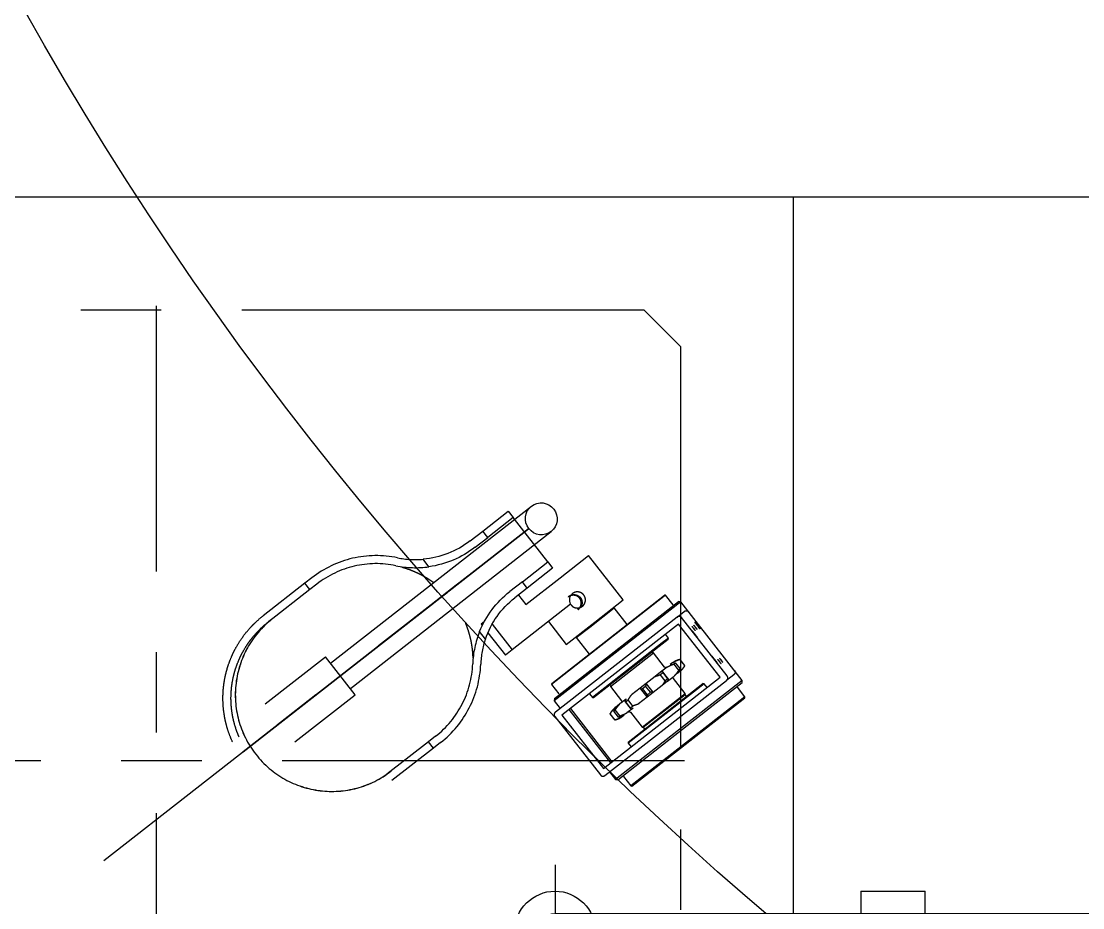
# Model space of a CAD drawing. Header units: millimetres. Extents: x 10462777 to 22643323, y 453826 to 1389191.
# Drawn here: x 11297548 to 11298208, y 595325 to 595876 of the extents above; entities that cross this region are included whole.
import ezdxf

# ---------------------------------------------------------------- set-up
doc = ezdxf.new("R2010")
doc.units = ezdxf.units.MM
doc.header["$LTSCALE"] = 200
doc.header["$MEASUREMENT"] = 0
for name, pattern in [('CENTER', [2, 1.25, -0.25, 0.25, -0.25]), ('DASHED', [3.5, 2, -1.5]), ('HIDDEN', [3.75, 2.5, -1.25]), ('PHANTOM', [2.5, 1.25, -0.25, 0.25, -0.25, 0.25, -0.25])]:
    doc.linetypes.add(name, pattern=pattern)
doc.layers.get('0').update_dxf_attribs({"linetype": 'CONTINUOUS'})
doc.layers.add('203', color=7, linetype='CONTINUOUS', true_color=0xffffff)
doc.layers.add('7', color=7, linetype='CONTINUOUS')
doc.layers.add('CENTER', color=1, linetype='CONTINUOUS')
doc.layers.add('LAYOUT', color=8, linetype='CONTINUOUS', lineweight=25)

# ---------------------------------------------------------------- blocks, each defined once
blk = doc.blocks.new('r710ic')
at = {"layer": 'LAYOUT', "color": 3}
blk.add_circle((272041.37, 104232.63), 2050.12, dxfattribs=at)
blk = doc.blocks.new('A$C5E755264')
at = {"color": 60, "linetype": 'CENTER'}
for p, q in [((86.81, 627.11), (0, 627.11)), ((22.94, 66.9), (22.94, 52.61)), ((30.44, 68.82), (30.44, 54.53)), ((37.94, 69.89), (37.94, 55.6)), ((52.94, 69.89), (52.94, 55.6)), ((60.44, 68.82), (60.44, 54.53)), ((67.94, 66.9), (67.94, 52.61)), ((15.44, 63.76), (15.44, 49.47)), ((75.44, 63.76), (75.44, 49.47)), ((7.94, 58.2), (7.94, 43.91)), ((82.94, 58.2), (82.94, 43.91)), ((86.69, 49.61), (86.69, 35.32))]:
    blk.add_line(p, q, dxfattribs=at)
at = {"color": 60, "linetype": 'Continuous'}
for p, q in [((34.44, 127.11), (34.44, 627.11)), ((56.44, 127.11), (56.44, 627.11)), ((18.21, 104.01), (18.21, 75.96)), ((72.66, 104.01), (72.66, 75.96)), ((14.09, 75.96), (14.09, 63.01)), ((76.79, 75.96), (76.79, 63.01)), ((4.19, 49.61), (4.19, 35.32))]:
    blk.add_line(p, q, dxfattribs=at)
at = {"color": 60}
for p, q in [((30.19, 125.87), (30.19, 112.26)), ((56.87, 127.11), (34, 127.11)), ((37.81, 125.87), (37.81, 112.26)), ((53.06, 125.87), (53.06, 112.26)), ((60.68, 125.87), (60.68, 112.26)), ((64.41, 112.26), (26.46, 112.26)), ((76.79, 75.96), (14.09, 75.96)), ((37.94, 11.92), (40.94, 2.06)), ((52.94, 11.92), (49.94, 2.06))]:
    blk.add_line(p, q, dxfattribs=at)
at = {"color": 60, "linetype": 'Continuous'}
blk.add_circle((45.44, 627.11), 25, dxfattribs=at)
at = {"color": 60}
for centre, radius, start, end in [((45.44, 627.11), 11, 0, 180), ((34, 120.62), 6.49, 54.0166, 125.9834), ((45.44, 103.02), 24.09, 71.55365, 108.44635), ((56.87, 120.62), 6.49, 54.0166, 125.9834), ((26.46, 104.01), 8.25, 90, 180), ((64.41, 104.01), 8.25, 0, 90)]:
    blk.add_arc(centre, radius, start, end, dxfattribs=at)
at = {"color": 60, "linetype": 'Continuous'}
for centre in [(45.44, 49.61), (45.44, 35.32)]:
    blk.add_ellipse(centre, major_axis=(-41.25, 0), ratio=0.5, start_param=3.141593, end_param=6.283185, dxfattribs=at)
at = {"color": 60}
for centre, major_axis, ratio, start_param, end_param in [((45.44, 35.32), (41.25, 0), 0.600481, 3.141593, 4.536987), ((45.44, 35.32), (-41.25, 0), 0.600481, 1.746199, 3.141593), ((45.44, 11.92), (-7.5, 0), 0.177617, 3.141593, 6.283185), ((45.44, 2.06), (4.5, 0), 0.458333, 3.141593, 9.424778)]:
    blk.add_ellipse(centre, major_axis=major_axis, ratio=ratio, start_param=start_param, end_param=end_param, dxfattribs=at)
at = {"layer": '7', "color": 3}
for p, q in [((70.44, 437.11), (20.44, 437.11)), ((20.44, 397.11), (20.44, 437.11)), ((70.44, 437.11), (70.44, 397.11)), ((34.44, 397.11), (70.44, 397.11))]:
    blk.add_line(p, q, dxfattribs=at)
at = {"layer": '7', "color": 4}
for p, q in [((20.44, 383.11), (20.44, 397.11)), ((20.44, 397.11), (34.44, 397.11)), ((34.44, 397.11), (34.44, 383.11)), ((34.44, 383.11), (20.44, 383.11))]:
    blk.add_line(p, q, dxfattribs=at)
at = {"layer": '7', "linetype": 'HIDDEN'}
for p, q in [((34.44, 394.11), (20.44, 394.11)), ((34.44, 386.11), (20.44, 386.11))]:
    blk.add_line(p, q, dxfattribs=at)
at = {"layer": 'CENTER'}
for p, q in [((27.44, 372.61), (27.44, 407.61)), ((44.94, 390.11), (9.94, 390.11))]:
    blk.add_line(p, q, dxfattribs=at)
blk = doc.blocks.new('A$C107C3577')
at = {"color": 151}
for p, q in [((2172, 136.11), (2172, 1873.11)), ((2172, 479.11), (218, 479.11))]:
    blk.add_line(p, q, dxfattribs=at)
at = {"color": 2, "linetype": 'PHANTOM'}
for p, q in [((2102, 571.74), (2102, 1200.11)), ((2102, 571.74), (2079.37, 549.11)), ((2079.37, 549.11), (1542, 549.11))]:
    blk.add_line(p, q, dxfattribs=at)
at = {"layer": 'CENTER', "linetype": 'CENTER'}
for p, q in [((1822, 546.61), (1822, 1202.61)), ((1539.5, 874.61), (2104.5, 874.61))]:
    blk.add_line(p, q, dxfattribs=at)
at = {"layer": '7', "linetype": 'Continuous'}
blk.add_blockref('A$C5E755264', (1670.53, 0), dxfattribs=at)

msp = doc.modelspace()

# ---------------------------------------------------------------- linework, layer by layer
at = {"layer": '203', "color": 251, "linetype": 'Continuous'}
for p, q in [((11297740.03223, 595476.84172, 0), (11297864.83914, 595574.35157, 0)), ((11297752.3457, 595461.08121, 0), (11297877.15261, 595558.59105, 0)), ((11297810.42019, 595519.1444, 0), (11297833.67041, 595537.30946, 0)), ((11297815.03006, 595522.74602, 0), (11297838.67072, 595541.21613, 0)), ((11297833.67041, 595537.30946, 0), (11297817.96995, 595525.04291, 0)), ((11297818.15205, 595525.18518, 0), (11297772.44677, 595489.47631, 0)), ((11297818.15205, 595525.18518, 0), (11297772.44677, 595489.47631, 0)), ((11297794.96193, 595507.06708, 0), (11297817.96995, 595525.04291, 0)), ((11297819.72809, 595526.41652, 0), (11297818.15205, 595525.18518, 0)), ((11297818.15205, 595525.18518, 0), (11297819.72809, 595526.41652, 0)), ((11297725.98762, 595453.17845, 0), (11297810.42019, 595519.1444, 0)), ((11297803.57541, 595513.79667, 0), (11297812.24365, 595520.56904, 0)), ((11297711.70382, 595442.01871, 0), (11297794.96193, 595507.06708, 0)), ((11297772.44677, 595489.47631, 0), (11297599.07328, 595354.02209, 0)), ((11297772.44677, 595489.47631, 0), (11297599.07328, 595354.02209, 0)), ((11297699.37768, 595451.42411, 0), (11297736.95387, 595480.78185, 0)), ((11297755.42407, 595457.14108, 0), (11297736.95387, 595480.78185, 0)), ((11297709.40068, 595440.21931, 0), (11297736.70048, 595461.54825, 0)), ((11297730.96969, 595457.07086, 0), (11297738.60627, 595463.03721, 0)), ((11297736.70048, 595461.54825, 0), (11297738.97543, 595463.32563, 0)), ((11297730.96969, 595457.07086, 0), (11297707.06802, 595438.39683, 0)), ((11297717.84787, 595427.78334, 0), (11297755.42407, 595457.14108, 0)), ((11297724.76707, 595452.22484, 0), (11297730.33951, 595456.57851, 0))]:
    msp.add_line(p, q, dxfattribs=at)
at = {"layer": '203', "color": 252, "linetype": 'PHANTOM'}
for p, q in [((11297834.60974, 595558.90327, 0), (11297850.37018, 595571.21667, 0)), ((11297850.37018, 595571.21667, 0), (11297853.44853, 595567.27656, 0)), ((11297853.44853, 595567.27656, 0), (11297837.68809, 595554.96316, 0)), ((11297874.99699, 595539.69579, 0), (11297853.44853, 595567.27656, 0)), ((11297826.76076, 595552.77098, 0), (11297834.60974, 595558.90327, 0)), ((11297837.68809, 595554.96316, 0), (11297834.60974, 595558.90327, 0)), ((11297829.83911, 595548.83087, 0), (11297837.68809, 595554.96316, 0)), ((11297882.69286, 595529.84552, 0), (11297900.42336, 595543.6981, 0)), ((11297921.97182, 595516.11733, 0), (11297900.42336, 595543.6981, 0)), ((11297801.20406, 595536.6889, 0), (11297797.59209, 595541.312, 0)), ((11297859.23655, 595527.38239, 0), (11297874.99699, 595539.69579, 0)), ((11297874.99699, 595539.69579, 0), (11297878.07534, 595535.75568, 0)), ((11297878.07534, 595535.75568, 0), (11297862.3149, 595523.44228, 0)), ((11297724.02456, 595526.4387, 0), (11297698.12068, 595506.20037, 0)), ((11297728.39825, 595529.8558, 0), (11297724.02456, 595526.4387, 0)), ((11297727.10291, 595522.49859, 0), (11297724.02456, 595526.4387, 0)), ((11297731.4766, 595525.91569, 0), (11297727.10291, 595522.49859, 0)), ((11297859.23655, 595527.38239, 0), (11297851.38757, 595521.2501, 0)), ((11297862.3149, 595523.44228, 0), (11297854.46592, 595517.30999, 0)), ((11297862.3149, 595523.44228, 0), (11297859.23655, 595527.38239, 0)), ((11297861.37496, 595513.19015, 0), (11297882.69286, 595529.84552, 0)), ((11297727.10291, 595522.49859, 0), (11297701.19903, 595502.26026, 0)), ((11297856.75744, 595519.10032, 0), (11297861.37496, 595513.19015, 0)), ((11297948.32169, 595518.9376, 0), (11297877.39972, 595463.52729, 0)), ((11297877.48589, 595464.22913, 0), (11297947.61985, 595519.02378, 0)), ((11297948.32169, 595518.9376, 0), (11297947.61985, 595519.02378, 0)), ((11297952.93922, 595513.02744, 0), (11297948.32169, 595518.9376, 0)), ((11297889.2389, 595513.38623, 0), (11297853.00774, 595485.07934, 0)), ((11297957.80283, 595514.92376, 0), (11297879.00064, 595453.35674, 0)), ((11297879.17299, 595454.76043, 0), (11297956.39914, 595515.09611, 0)), ((11297901.18092, 595499.23918, 0), (11297916.36949, 595511.10579, 0)), ((11297904.24132, 595502.26475, 0), (11297921.97182, 595516.11733, 0)), ((11297924.3732, 595500.86151, 0), (11297916.36949, 595511.10579, 0)), ((11297957.80283, 595514.92376, 0), (11297956.39914, 595515.09611, 0)), ((11297995.97439, 595466.0664, 0), (11297957.80283, 595514.92376, 0)), ((11297955.44042, 595505.46382, 0), (11297879.79134, 595446.36028, 0)), ((11297955.44042, 595505.46382, 0), (11297959.8627, 595508.91889, 0)), ((11297986.56861, 595468.87009, 0), (11297958.24778, 595505.1191, 0)), ((11297835.56982, 595502.54673, 0), (11297833.62108, 595501.02421, 0)), ((11297833.62108, 595501.02421, 0), (11297834.29699, 595500.15909, 0)), ((11297840.48723, 595501.10486, 0), (11297853.00774, 595485.07934, 0)), ((11297875.42876, 595502.59657, 0), (11297886.51083, 595488.41217, 0)), ((11297956.32708, 595501.08041, 0), (11297883.83004, 595444.43952, 0)), ((11297886.51083, 595488.41217, 0), (11297904.24132, 595502.26475, 0)), ((11297892.72883, 595492.63569, 0), (11297901.18092, 595499.23918, 0)), ((11297982.18523, 595467.98349, 0), (11297956.32708, 595501.08041, 0)), ((11297836.29079, 595491.77993, 0), (11297832.67882, 595496.40303, 0)), ((11297837.79469, 595495.68224, 0), (11297848.705, 595481.71768, 0)), ((11297892.72883, 595492.63569, 0), (11297900.73254, 595482.3914, 0)), ((11297946.16397, 595488.69849, 0), (11297949.95993, 595491.66422, 0)), ((11297950.04611, 595492.36607, 0), (11297946.18581, 595489.35007, 0)), ((11297950.04611, 595492.36607, 0), (11297948.1991, 595494.73013, 0)), ((11297949.95993, 595491.66422, 0), (11297950.04611, 595492.36607, 0)), ((11297853.00774, 595485.07934, 0), (11297848.705, 595481.71768, 0)), ((11297946.18581, 595489.35007, 0), (11297902.76479, 595455.42586, 0)), ((11297903.46664, 595455.33968, 0), (11297946.16397, 595488.69849, 0)), ((11297923.51162, 595469.7315, 0), (11297940.72533, 595483.18032, 0)), ((11297940.72533, 595483.18032, 0), (11297940.02348, 595483.2665, 0)), ((11297947.62083, 595474.35448, 0), (11297940.72533, 595483.18032, 0)), ((11297957.13759, 595479.13226, 0), (11297957.19223, 595479.17496, 0)), ((11297960.16161, 595475.26169, 0), (11297957.13759, 595479.13226, 0)), ((11297960.21323, 595475.30202, 0), (11297957.18921, 595479.17259, 0)), ((11297945.11901, 595471.1308, 0), (11297941.72866, 595468.48197, 0)), ((11297944.99351, 595469.64426, 0), (11297946.66501, 595470.95019, 0)), ((11297949.18798, 595474.30983, 0), (11297945.11902, 595471.13081, 0)), ((11297950.05168, 595466.91457, 0), (11297946.59036, 595471.34485, 0)), ((11297949.68903, 595467.07962, 0), (11297946.66501, 595470.95019, 0)), ((11297952.80281, 595477.13404, 0), (11297951.16207, 595475.85216, 0)), ((11297953.47142, 595476.26794, 0), (11297954.46627, 595477.0452, 0)), ((11297956.49544, 595472.39737, 0), (11297953.47142, 595476.26794, 0)), ((11297957.49029, 595473.17463, 0), (11297954.46627, 595477.0452, 0)), ((11297957.17407, 595471.53909, 0), (11297955.53333, 595470.2572, 0)), ((11297957.49029, 595473.17463, 0), (11297956.49544, 595472.39737, 0)), ((11297957.33589, 595471.66552, 0), (11297957.17407, 595471.53909, 0)), ((11297960.21625, 595475.30439, 0), (11297960.16161, 595475.26169, 0)), ((11297877.48589, 595464.22913, 0), (11297877.39972, 595463.52729, 0)), ((11297909.68819, 595411.3426, 0), (11297982.18523, 595467.98349, 0)), ((11297910.57485, 595406.95919, 0), (11297986.22393, 595466.06272, 0)), ((11297913.93258, 595462.24754, 0), (11297923.51162, 595469.7315, 0)), ((11297925.01509, 595427.75891, 0), (11297971.50839, 595464.08345, 0)), ((11297936.27795, 595464.22341, 0), (11297932.42356, 595461.21203, 0)), ((11297936.25356, 595464.08619, 0), (11297936.27795, 595464.22341, 0)), ((11297941.72866, 595468.48197, 0), (11297936.27795, 595464.22341, 0)), ((11297948.01753, 595465.7737, 0), (11297944.99351, 595469.64426, 0)), ((11297949.49027, 595465.53585, 0), (11297946.09992, 595462.88701, 0)), ((11297949.68903, 595467.07962, 0), (11297948.01753, 595465.7737, 0)), ((11297949.49028, 595465.53586, 0), (11297953.55924, 595468.71488, 0)), ((11297960.42677, 595457.96362, 0), (11297953.22343, 595467.18348, 0)), ((11297995.97439, 595466.0664, 0), (11297956.3676, 595435.12219, 0)), ((11297956.98739, 595434.33738, 0), (11297995.80204, 595464.66271, 0)), ((11297972.21024, 595463.99728, 0), (11297971.50839, 595464.08345, 0)), ((11297990.64621, 595469.51779, 0), (11297986.22393, 595466.06272, 0)), ((11297995.80204, 595464.66271, 0), (11297995.97439, 595466.0664, 0)), ((11297877.39972, 595463.52729, 0), (11297882.01724, 595457.61712, 0)), ((11297900.91778, 595457.78992, 0), (11297902.76479, 595455.42586, 0)), ((11297914.01876, 595462.94938, 0), (11297913.93258, 595462.24754, 0)), ((11297913.93258, 595462.24754, 0), (11297920.82809, 595453.42169, 0)), ((11297972.21024, 595463.99728, 0), (11297924.92892, 595427.05707, 0)), ((11297932.42356, 595461.21203, 0), (11297927.05163, 595457.01502, 0)), ((11297932.42356, 595461.21203, 0), (11297932.51101, 595461.19801, 0)), ((11297932.57033, 595460.98416, 0), (11297936.61483, 595455.80743, 0)), ((11297933.63403, 595437.03083, 0), (11297960.42677, 595457.96362, 0)), ((11297933.9755, 595461.03605, 0), (11297935.87579, 595462.52072, 0)), ((11297936.99952, 595457.16549, 0), (11297933.9755, 595461.03605, 0)), ((11297938.89981, 595458.65015, 0), (11297935.87579, 595462.52072, 0)), ((11297940.45615, 595458.76194, 0), (11297936.35733, 595464.0082, 0)), ((11297940.64921, 595458.62846, 0), (11297936.79482, 595455.61707, 0)), ((11297938.89981, 595458.65015, 0), (11297936.99952, 595457.16549, 0)), ((11297940.64921, 595458.62846, 0), (11297940.51017, 595458.63798, 0)), ((11297946.09992, 595462.88701, 0), (11297940.64921, 595458.62846, 0)), ((11297960.3406, 595457.26177, 0), (11297960.42677, 595457.96362, 0)), ((11297974.05725, 595461.63321, 0), (11297972.21024, 595463.99728, 0)), ((11297997.57531, 595455.89585, 0), (11297992.95778, 595461.80601, 0)), ((11297879.17299, 595454.76043, 0), (11297879.00064, 595453.35674, 0)), ((11297879.00064, 595453.35674, 0), (11297882.69463, 595448.62864, 0)), ((11297902.76479, 595455.42586, 0), (11297903.46664, 595455.33968, 0)), ((11297919.91223, 595451.43711, 0), (11297918.07571, 595450.00226, 0)), ((11297923.76597, 595454.44798, 0), (11297919.91223, 595451.43711, 0)), ((11297923.091, 595452.90409, 0), (11297926.4761, 595448.57136, 0)), ((11297923.36967, 595452.74987, 0), (11297924.98955, 595454.01546, 0)), ((11297926.39369, 595448.8793, 0), (11297923.36967, 595452.74987, 0)), ((11297928.01357, 595450.1449, 0), (11297924.98955, 595454.01546, 0)), ((11297991.78486, 595451.37186, 0), (11297926.65333, 595400.48553, 0)), ((11297936.79482, 595455.61707, 0), (11297931.42289, 595451.42006, 0)), ((11297934.33587, 595436.94466, 0), (11297960.3406, 595457.26177, 0)), ((11297934.33587, 595436.94466, 0), (11297960.3406, 595457.26177, 0)), ((11297961.2641, 595456.07974, 0), (11297960.3406, 595457.26177, 0)), ((11297991.76302, 595450.72028, 0), (11297997.48913, 595455.194, 0)), ((11297997.57531, 595455.89585, 0), (11297991.78486, 595451.37186, 0)), ((11297997.48913, 595455.194, 0), (11297997.57531, 595455.89585, 0)), ((11297883.83004, 595444.43952, 0), (11297909.68819, 595411.3426, 0)), ((11297888.22931, 595447.8766, 0), (11297914.08746, 595414.77968, 0)), ((11297889.09793, 595448.55525, 0), (11297914.95608, 595415.45832, 0)), ((11297916.86231, 595441.43257, 0), (11297913.83829, 595445.30314, 0)), ((11297916.01783, 595447.00599, 0), (11297916.92327, 595447.71339, 0)), ((11297919.04185, 595443.13542, 0), (11297916.01783, 595447.00599, 0)), ((11297918.10949, 595450.02865, 0), (11297916.77275, 595448.98427, 0)), ((11297919.94729, 595443.84282, 0), (11297916.92327, 595447.71339, 0)), ((11297922.44698, 595444.40732, 0), (11297921.14401, 595443.38932, 0)), ((11297928.13723, 595448.85302, 0), (11297924.28349, 595445.84215, 0)), ((11297928.01357, 595450.1449, 0), (11297926.39369, 595448.8793, 0)), ((11297926.43069, 595446.25069, 0), (11297933.63403, 595437.03083, 0)), ((11297927.35518, 595400.39935, 0), (11297991.76302, 595450.72028, 0)), ((11297879.44666, 595443.55292, 0), (11297907.76749, 595407.30391, 0)), ((11297919.94729, 595443.84282, 0), (11297919.04185, 595443.13542, 0)), ((11297921.08689, 595443.34469, 0), (11297921.14401, 595443.38932, 0)), ((11297805.35702, 595431.35305, 0), (11297800.98334, 595427.93596, 0)), ((11297956.3676, 595435.12219, 0), (11297917.17219, 595404.49938, 0)), ((11297918.57589, 595404.32702, 0), (11297956.98739, 595434.33738, 0)), ((11297933.63403, 595437.03083, 0), (11297934.33587, 595436.94466, 0)), ((11297934.33587, 595436.94466, 0), (11297935.25938, 595435.76262, 0)), ((11297800.98334, 595427.93596, 0), (11297775.07946, 595407.69763, 0)), ((11297804.06169, 595423.99585, 0), (11297800.98334, 595427.93596, 0)), ((11297808.43537, 595427.41294, 0), (11297804.06169, 595423.99585, 0)), ((11297925.01509, 595427.75891, 0), (11297924.92892, 595427.05707, 0)), ((11297924.92892, 595427.05707, 0), (11297926.77593, 595424.693, 0)), ((11297804.06169, 595423.99585, 0), (11297778.15781, 595403.75752, 0)), ((11297913.4782, 595409.22747, 0), (11297917.17219, 595404.49938, 0)), ((11297922.03581, 595406.39569, 0), (11297926.65333, 595400.48553, 0)), ((11297917.17219, 595404.49938, 0), (11297918.57589, 595404.32702, 0)), ((11297926.65333, 595400.48553, 0), (11297927.35518, 595400.39935, 0))]:
    msp.add_line(p, q, dxfattribs=at)
at = {"layer": '203', "color": 5, "linetype": 'DASHED'}
for p, q in [((11297685.76002, 595421.7492, 0), (11297863.06496, 595560.275, 0)), ((11297863.06496, 595560.275, 0), (11297685.76002, 595421.7492, 0)), ((11297685.76002, 595421.7492, 0), (11297857.1548, 595555.65747, 0)), ((11297685.76002, 595421.7492, 0), (11297843.36441, 595544.88324, 0))]:
    msp.add_line(p, q, dxfattribs=at)
at = {"layer": '203', "color": 1, "linetype": 'CENTER'}
for p, q in [((11297802.10384, 595512.64695, 0), (11297827.69408, 595532.64024, 0)), ((11297813.73022, 595521.73047, 0), (11297769.91296, 595487.49668, 0)), ((11297718.17965, 595447.07819, 0), (11297802.10384, 595512.64695, 0))]:
    msp.add_line(p, q, dxfattribs=at)
at = {"layer": '203', "color": 3, "linetype": 'Continuous'}
msp.add_line((11297777.74841, 595493.6184, 0), (11297808.42058, 595517.58213, 0), dxfattribs=at)
at = {"layer": '203', "color": 252, "linetype": 'PHANTOM', "extrusion": (0, 0, -1)}
for centre, radius, start, end in [((-11297792.8989, 595596.11218, 0), 55.00078, 231.99999996, 265.10502224), ((-11297792.8989, 595596.11218, 0), 60.00085, 231.99999996, 262.04372615), ((-11297888.32778, 595473.96878, 0), 60.00085, 21.95627407, 51.99999996), ((-11297888.32778, 595473.96878, 0), 55.00078, 18.89497775, 51.99999996), ((-11297948.40886, 595474.97015, 0), 1.00001, 231.99999996, 322), ((-11297954.01146, 595467.79915, 0), 1.00001, 322, 51.99999996), ((-11297920.04007, 595452.80602, 0), 1.00001, 142, 231.99999996), ((-11297925.64267, 595445.63502, 0), 1.00001, 51.99999996, 142)]:
    msp.add_arc(centre, radius, start, end, dxfattribs=at)
at = {"layer": '203', "color": 252, "linetype": 'PHANTOM'}
for centre, radius, start, end in [((11297768.41681, 595478.63437, 0), 65.00092, 78.22818473, 128.00000004), ((11297768.41681, 595478.63437, 0), 60.00085, 78.22818473, 128.00000004), ((11297792.8989, 595596.11218, 0), 60.00085, 258.22818473, 277.95627385), ((11297792.8989, 595596.11218, 0), 55.00078, 258.22818473, 274.89497776), ((11297893.46709, 595516.05514, 0), 5.00007, 128.00000004, 212.26082951), ((11297740.83604, 595457.08591, 0), 60.00085, 128.00000004, 308.00000004), ((11297888.32778, 595473.96878, 0), 60.00085, 158.04372593, 177.77181532), ((11297888.32778, 595473.96878, 0), 55.00078, 161.10502225, 177.77181532), ((11297960.77398, 595465.64068, 0), 14.0002, 104.82309254, 123.90395628), ((11297768.41681, 595478.63437, 0), 60.00085, 308.00000004, 357.77181532), ((11297768.41681, 595478.63437, 0), 65.00092, 308.00000004, 357.77181532), ((11297947.95051, 595482.05398, 0), 14.0002, 312.09604376, 331.26889827), ((11297926.10102, 595438.55119, 0), 14.0002, 132.09604376, 151.29296292), ((11297913.27754, 595454.96449, 0), 14.0002, 284.82309254, 303.90395628)]:
    msp.add_arc(centre, radius, start, end, dxfattribs=at)
at = {"layer": '203', "color": 251, "linetype": 'Continuous'}
msp.add_ellipse((11297870.99588, 595566.47131, 0), major_axis=(6.15673, -7.88026), ratio=0.98481, dxfattribs=at)
at = {"layer": '203', "color": 252, "linetype": 'PHANTOM'}
for centre, major_axis, ratio, start_param, end_param in [((11297740.77448, 595457.03781, 0), (36.94021, -47.28132), 0.998782025, 3.141592654, 6.283185307), ((11297956.67176, 595503.88778, 0), (1.23134, -1.57604), 0.999986374, 1.570796327, 3.141592654), ((11297984.99259, 595467.63877, 0), (1.23134, -1.57604), 0.999986374, 0, 1.570796327), ((11297881.02268, 595444.78424, 0), (1.23134, -1.57604), 0.999986374, 3.141592654, 4.71238898), ((11297909.34351, 595408.53523, 0), (1.23134, -1.57604), 0.999986374, 4.71238898, 6.283185307)]:
    msp.add_ellipse(centre, major_axis=major_axis, ratio=ratio, start_param=start_param, end_param=end_param, dxfattribs=at)
for centre, major_axis in [((11297965.73802, 595498.28076, 0), (-1.01586, 1.30024)), ((11297966.8076, 595499.1164, 0), (-1.01586, 1.30024)), ((11297968.06161, 595500.09614, 0), (1.53918, -1.97005)), ((11297968.22616, 595500.2247, 0), (1.53918, -1.97005)), ((11297966.3132, 595494.92302, 0), (-1.53918, 1.97005)), ((11297978.6266, 595479.16258, 0), (-1.53918, 1.97005)), ((11297981.74545, 595477.79219, 0), (-1.01586, 1.30024)), ((11297982.81503, 595478.62783, 0), (-1.01586, 1.30024)), ((11297890.66412, 595435.81949, 0), (-1.53918, 1.97005)), ((11297902.97753, 595420.05905, 0), (-1.53918, 1.97005))]:
    msp.add_ellipse(centre, major_axis=major_axis, ratio=0.005220355, dxfattribs=at)
for points, knots in [([(11297784.43289, 595536.45813, 0), (11297784.77686, 595536.36286, 0), (11297785.15361, 595536.25528, 0), (11297785.9843, 595536.00748, 0), (11297786.4382, 595535.8673, 0), (11297787.43825, 595535.54275, 0), (11297787.98432, 595535.35847, 0), (11297789.18883, 595534.92855, 0), (11297789.84714, 595534.68308, 0), (11297790.94008, 595534.24874, 0), (11297791.32205, 595534.09285, 0), (11297791.92508, 595533.83864, 0), (11297792.13112, 595533.75049, 0), (11297792.55331, 595533.56692, 0), (11297792.76952, 595533.47146, 0), (11297793.43451, 595533.17292, 0), (11297793.89961, 595532.95771, 0), (11297794.87978, 595532.48703, 0), (11297795.39484, 595532.2316, 0), (11297796.48332, 595531.66972, 0), (11297797.0567, 595531.36334, 0), (11297797.96918, 595530.85392, 0), (11297798.28233, 595530.67562, 0), (11297798.92702, 595530.3003, 0), (11297799.25798, 595530.10362, 0), (11297800.2791, 595529.48249, 0), (11297800.99727, 595529.02744, 0), (11297802.14401, 595528.26087, 0), (11297802.53789, 595527.99126, 0), (11297803.35213, 595527.41831, 0), (11297803.77249, 595527.11502, 0), (11297804.20824, 595526.79115, 0)], [0, 0, 0, 0, 0.125, 0.125, 0.25, 0.25, 0.375, 0.375, 0.5, 0.5, 0.5625, 0.5625, 0.59375, 0.59375, 0.625, 0.625, 0.6875, 0.6875, 0.75, 0.75, 0.8125, 0.8125, 0.84375, 0.84375, 0.875, 0.875, 0.9375, 0.9375, 0.96875, 0.96875, 1, 1, 1, 1]), ([(11297893.85097, 595510.00987, 0), (11297893.85324, 595510.01164, 0), (11297894.09521, 595510.20108, 0), (11297894.56698, 595510.65228, 0), (11297895.12045, 595511.44135, 0), (11297895.54443, 595512.36285, 0), (11297895.7615, 595513.20866, 0), (11297895.83414, 595513.94828, 0), (11297895.82875, 595514.48354, 0), (11297895.77958, 595514.94626, 0), (11297895.65876, 595515.57013, 0), (11297895.3915, 595516.32564, 0), (11297894.87149, 595517.16137, 0), (11297894.18472, 595517.86532, 0), (11297893.3876, 595518.3896, 0), (11297892.44778, 595518.77192, 0), (11297891.60422, 595518.93847, 0), (11297890.8615, 595518.96707, 0), (11297890.33915, 595518.93662, 0), (11297889.86652, 595518.86565, 0), (11297889.23544, 595518.71653, 0), (11297888.48269, 595518.42542, 0), (11297887.93388, 595518.07731, 0), (11297887.69415, 595517.89, 0)], [0, 0, 0, 0, 0.000564383, 0.060175953, 0.125146132, 0.181868232, 0.25012518, 0.2880658, 0.321640014, 0.350853609, 0.375716291, 0.441421244, 0.500467926, 0.5594199, 0.624949541, 0.678693987, 0.750057763, 0.785611024, 0.818338335, 0.848251039, 0.875364211, 0.940418287, 1, 1, 1, 1]), ([(11297889.2389, 595513.38623, 0), (11297889.37435, 595513.17163, 0), (11297889.5243, 595512.97006, 0), (11297889.85197, 595512.59187, 0), (11297890.0297, 595512.41525, 0), (11297890.31769, 595512.16954, 0), (11297890.41743, 595512.09078, 0), (11297890.62069, 595511.94241, 0), (11297890.7246, 595511.87243, 0), (11297891.04304, 595511.67483, 0), (11297891.26425, 595511.55947, 0), (11297891.60964, 595511.41119, 0), (11297891.72749, 595511.36575, 0), (11297891.96564, 595511.28416, 0), (11297892.08554, 595511.2481, 0), (11297892.44768, 595511.15373, 0), (11297892.69235, 595511.10916, 0), (11297893.06436, 595511.06975, 0), (11297893.18921, 595511.06121, 0), (11297893.44064, 595511.05355, 0), (11297893.56682, 595511.05449, 0), (11297893.94183, 595511.07137, 0), (11297894.18907, 595511.10119, 0), (11297894.55593, 595511.17347, 0), (11297894.67755, 595511.20217, 0), (11297894.91943, 595511.26899, 0), (11297895.0402, 595511.3073, 0), (11297895.39653, 595511.43543, 0), (11297895.62509, 595511.53781, 0), (11297896.06477, 595511.7755, 0), (11297896.27589, 595511.91081, 0), (11297896.579, 595512.13943, 0), (11297896.67739, 595512.2197, 0), (11297896.86625, 595512.38604, 0), (11297896.95713, 595512.4724, 0), (11297897.21933, 595512.74093, 0), (11297897.38025, 595512.93245, 0), (11297897.60049, 595513.23883, 0), (11297897.67063, 595513.34463, 0), (11297897.80183, 595513.55982, 0), (11297897.86299, 595513.66927, 0), (11297898.0335, 595514.00305, 0), (11297898.12995, 595514.23278, 0), (11297898.28842, 595514.70681, 0), (11297898.35055, 595514.95287, 0), (11297898.4361, 595515.44513, 0), (11297898.46022, 595515.69265, 0), (11297898.4687, 595516.06616, 0), (11297898.46689, 595516.19103, 0), (11297898.45379, 595516.44156, 0), (11297898.44241, 595516.56766, 0), (11297898.39442, 595516.94127, 0), (11297898.34407, 595517.18561, 0), (11297898.20742, 595517.66515, 0), (11297898.12113, 595517.90036, 0), (11297897.91081, 595518.36127, 0), (11297897.78927, 595518.58141, 0), (11297897.5156, 595519.00011, 0), (11297897.36333, 595519.19897, 0), (11297897.11115, 595519.48113, 0), (11297897.02278, 595519.57276, 0), (11297896.84091, 595519.74756, 0), (11297896.74715, 595519.83106, 0), (11297896.4576, 595520.07014, 0), (11297896.25357, 595520.21436, 0), (11297895.93092, 595520.40783, 0), (11297895.8203, 595520.46865, 0), (11297895.59463, 595520.58175, 0), (11297895.48039, 595520.63367, 0), (11297895.13352, 595520.77596, 0), (11297894.89678, 595520.85294, 0), (11297894.53334, 595520.94179, 0), (11297894.4108, 595520.96695, 0), (11297894.16285, 595521.00816, 0), (11297894.03762, 595521.02413, 0), (11297893.66375, 595521.0576, 0), (11297893.41492, 595521.06113, 0), (11297893.04214, 595521.03867, 0), (11297892.91796, 595521.02654, 0), (11297892.66974, 595520.99281, 0), (11297892.54522, 595520.97111, 0), (11297892.17539, 595520.89205, 0), (11297891.93549, 595520.82139, 0), (11297891.46851, 595520.6452, 0), (11297891.24144, 595520.53967, 0), (11297890.91079, 595520.3542, 0), (11297890.80233, 595520.28784, 0), (11297890.59148, 595520.14752, 0), (11297890.48876, 595520.07339, 0), (11297890.38874, 595519.99525, 0)], [0, 0, 0, 0, 0.03125, 0.03125, 0.0625, 0.0625, 0.078125, 0.078125, 0.09375, 0.09375, 0.125, 0.125, 0.140625, 0.140625, 0.15625, 0.15625, 0.1875, 0.1875, 0.203125, 0.203125, 0.21875, 0.21875, 0.25, 0.25, 0.265625, 0.265625, 0.28125, 0.28125, 0.3125, 0.3125, 0.34375, 0.34375, 0.359375, 0.359375, 0.375, 0.375, 0.40625, 0.40625, 0.421875, 0.421875, 0.4375, 0.4375, 0.46875, 0.46875, 0.5, 0.5, 0.53125, 0.53125, 0.546875, 0.546875, 0.5625, 0.5625, 0.59375, 0.59375, 0.625, 0.625, 0.65625, 0.65625, 0.6875, 0.6875, 0.703125, 0.703125, 0.71875, 0.71875, 0.75, 0.75, 0.765625, 0.765625, 0.78125, 0.78125, 0.8125, 0.8125, 0.828125, 0.828125, 0.84375, 0.84375, 0.875, 0.875, 0.890625, 0.890625, 0.90625, 0.90625, 0.9375, 0.9375, 0.96875, 0.96875, 0.984375, 0.984375, 1, 1, 1, 1]), ([(11297889.73574, 595519.31813, 0), (11297889.94124, 595519.36153, 0), (11297890.51857, 595519.45421, 0), (11297891.47989, 595519.46996, 0), (11297892.58248, 595519.28557, 0), (11297893.62266, 595518.88712, 0), (11297894.55544, 595518.2992, 0), (11297895.32762, 595517.5193, 0), (11297895.90188, 595516.58214, 0), (11297896.24941, 595515.53278, 0), (11297896.38752, 595514.4241, 0), (11297896.30095, 595513.3078, 0), (11297896.04964, 595512.36115, 0), (11297895.81172, 595511.80799, 0), (11297895.71093, 595511.60412, 0)], [0, 0, 0, 0, 0.05096107, 0.141532163, 0.231735108, 0.320690829, 0.410561906, 0.497494277, 0.58444775, 0.674675854, 0.76390874, 0.854292644, 0.944806051, 1, 1, 1, 1]), ([(11297679.06297, 595427.85904, 0), (11297678.31004, 595429.49927, 0), (11297677.62693, 595431.16726, 0), (11297676.40001, 595434.55863, 0), (11297675.85618, 595436.282, 0), (11297675.14684, 595438.90936, 0), (11297674.92814, 595439.7922, 0), (11297674.6272, 595441.12725, 0), (11297674.53131, 595441.57455, 0), (11297674.3494, 595442.46901, 0), (11297674.2633, 595442.91644, 0), (11297673.85694, 595445.15458, 0), (11297673.6088, 595446.94826, 0), (11297673.26273, 595450.54179, 0), (11297673.16481, 595452.34165, 0), (11297673.11868, 595455.94751, 0), (11297673.17048, 595457.75352, 0), (11297673.36244, 595460.46723, 0), (11297673.4455, 595461.37258, 0), (11297673.59918, 595462.73181, 0), (11297673.65533, 595463.18562, 0), (11297673.77703, 595464.0907, 0), (11297673.84254, 595464.54181, 0), (11297674.19318, 595466.79035, 0), (11297674.54745, 595468.56667, 0), (11297675.39984, 595472.07539, 0), (11297675.89797, 595473.80779, 0), (11297677.0375, 595477.22886, 0), (11297677.67891, 595478.91753, 0), (11297678.75028, 595481.41717, 0), (11297679.12564, 595482.24482, 0), (11297679.71649, 595483.47781, 0), (11297679.91824, 595483.88772, 0), (11297680.33036, 595484.70319, 0), (11297680.54035, 595485.10803, 0), (11297681.60979, 595487.11794, 0), (11297682.52757, 595488.68015, 0), (11297684.48439, 595491.71548, 0), (11297685.52345, 595493.1886, 0), (11297687.72225, 595496.04616, 0), (11297688.882, 595497.4306, 0), (11297690.71359, 595499.43969, 0), (11297691.33948, 595500.09811, 0), (11297692.62243, 595501.39203, 0), (11297693.28034, 595502.02825, 0), (11297695.28983, 595503.89096, 0), (11297696.67996, 595505.07475, 0), (11297698.12068, 595506.20037, 0)], [0, 0, 0, 0, 0.0625, 0.0625, 0.125, 0.125, 0.15625, 0.15625, 0.171875, 0.171875, 0.1875, 0.1875, 0.25, 0.25, 0.3125, 0.3125, 0.375, 0.375, 0.40625, 0.40625, 0.421875, 0.421875, 0.4375, 0.4375, 0.5, 0.5, 0.5625, 0.5625, 0.625, 0.625, 0.65625, 0.65625, 0.671875, 0.671875, 0.6875, 0.6875, 0.75, 0.75, 0.8125, 0.8125, 0.875, 0.875, 0.90625, 0.90625, 0.9375, 0.9375, 1, 1, 1, 1]), ([(11297959.8627, 595508.91889, 0), (11297960.13254, 595509.12971, 0), (11297960.41819, 595509.24991, 0), (11297960.9752, 595509.37254, 0), (11297961.24607, 595509.37318, 0), (11297962.00053, 595509.24323, 0), (11297962.42865, 595508.98195, 0), (11297962.72766, 595508.61916, 0)], [0, 0, 0, 0, 0.25, 0.25, 0.5, 0.5, 1, 1, 1, 1]), ([(11297683.12425, 595431.03207, 0), (11297682.79437, 595431.78994, 0), (11297682.48023, 595432.55449, 0), (11297681.88473, 595434.09325, 0), (11297681.60313, 595434.86802, 0), (11297680.80664, 595437.20844, 0), (11297680.33995, 595438.79017, 0), (11297679.73724, 595441.19523, 0), (11297679.5529, 595442.00115, 0), (11297679.21822, 595443.61693, 0), (11297679.0677, 595444.42746, 0), (11297678.66644, 595446.86694, 0), (11297678.46592, 595448.50377, 0), (11297678.26644, 595450.97492, 0), (11297678.21697, 595451.80033, 0), (11297678.15222, 595453.44924, 0), (11297678.13688, 595454.27351, 0), (11297678.14177, 595456.74579, 0), (11297678.21282, 595458.39326, 0), (11297678.38707, 595460.45169, 0), (11297678.42622, 595460.86347, 0), (11297678.51291, 595461.6851, 0), (11297678.56046, 595462.09516, 0), (11297678.7157, 595463.3231, 0), (11297678.83596, 595464.13873, 0), (11297679.24687, 595466.57666, 0), (11297679.58755, 595468.19001, 0), (11297680.09749, 595470.19168, 0), (11297680.20374, 595470.59144, 0), (11297680.42422, 595471.38774, 0), (11297680.53849, 595471.78446, 0), (11297680.89333, 595472.9703, 0), (11297681.14594, 595473.75513, 0), (11297681.95172, 595476.09248, 0), (11297682.55276, 595477.6279, 0), (11297683.38447, 595479.51845, 0), (11297683.55493, 595479.89532, 0), (11297683.90325, 595480.64467, 0), (11297684.08114, 595481.01726, 0), (11297684.62598, 595482.12878, 0), (11297685.00409, 595482.86149, 0), (11297686.18286, 595485.03477, 0), (11297687.02791, 595486.45056, 0), (11297688.15874, 595488.17868, 0), (11297688.38884, 595488.52249, 0), (11297688.85528, 595489.20413, 0), (11297689.09165, 595489.54201, 0), (11297689.81016, 595490.5469, 0), (11297690.30167, 595491.20518, 0), (11297691.8132, 595493.14554, 0), (11297693.92717, 595495.64083, 0), (11297696.236, 595497.95456, 0), (11297698.64311, 595500.17674, 0), (11297699.89579, 595501.24205, 0), (11297701.19903, 595502.26026, 0)], [0, 0, 0, 0, 0.03125, 0.03125, 0.0625, 0.0625, 0.125, 0.125, 0.15625, 0.15625, 0.1875, 0.1875, 0.25, 0.25, 0.28125, 0.28125, 0.3125, 0.3125, 0.375, 0.375, 0.390625, 0.390625, 0.40625, 0.40625, 0.4375, 0.4375, 0.5, 0.5, 0.515625, 0.515625, 0.53125, 0.53125, 0.5625, 0.5625, 0.625, 0.625, 0.640625, 0.640625, 0.65625, 0.65625, 0.6875, 0.6875, 0.75, 0.75, 0.765625, 0.765625, 0.78125, 0.78125, 0.8125, 0.8125, 0.875, 0.9375, 0.9375, 1, 1, 1, 1]), ([(11297823.80186, 595501.71246, 0), (11297824.01038, 595501.21203, 0), (11297824.20386, 595500.72869, 0), (11297824.47532, 595500.02617, 0), (11297824.56259, 595499.79593, 0), (11297824.73063, 595499.3446, 0), (11297824.81151, 595499.12323, 0), (11297825.20168, 595498.0363, 0), (11297825.4689, 595497.22983, 0), (11297825.9409, 595495.71395, 0), (11297826.14544, 595495.00476, 0), (11297826.5086, 595493.66528, 0), (11297826.66712, 595493.03509, 0), (11297826.87885, 595492.13941, 0), (11297826.94509, 595491.84897, 0), (11297827.06963, 595491.28479, 0), (11297827.12795, 595491.01091, 0), (11297827.29261, 595490.21187, 0), (11297827.38871, 595489.7092, 0), (11297827.64556, 595488.27791, 0), (11297827.77532, 595487.42538, 0), (11297827.98439, 595485.87439, 0), (11297828.0634, 595485.17627, 0), (11297828.15789, 595484.22077, 0), (11297828.18531, 595483.91765, 0), (11297828.23364, 595483.33905, 0), (11297828.25453, 595483.06364, 0), (11297828.30939, 595482.27564, 0), (11297828.33562, 595481.80081, 0), (11297828.37514, 595480.93427, 0), (11297828.38837, 595480.54263, 0), (11297828.3976, 595480.18587, 0)], [0, 0, 0, 0, 0.03125, 0.03125, 0.046875, 0.046875, 0.0625, 0.0625, 0.125, 0.125, 0.1875, 0.1875, 0.25, 0.25, 0.28125, 0.28125, 0.3125, 0.3125, 0.375, 0.375, 0.5, 0.5, 0.625, 0.625, 0.6875, 0.6875, 0.75, 0.75, 0.875, 0.875, 1, 1, 1, 1]), ([(11297952.80281, 595477.13404, 0), (11297952.88965, 595477.1927, 0), (11297952.97789, 595477.25091, 0), (11297953.15729, 595477.36631, 0), (11297953.24888, 595477.42375, 0), (11297953.5237, 595477.59154, 0), (11297953.70774, 595477.69794, 0), (11297953.89268, 595477.79891, 0)], [0, 0, 0, 0, 0.25, 0.25, 0.5, 0.5, 1, 1, 1, 1]), ([(11297953.89268, 595477.79891, 0), (11297954.17032, 595477.9505, 0), (11297954.45168, 595478.09256, 0), (11297954.87873, 595478.29265, 0), (11297955.02232, 595478.35734, 0), (11297955.3094, 595478.48178, 0), (11297955.45098, 595478.54073, 0), (11297955.73027, 595478.65273, 0), (11297955.86798, 595478.70578, 0), (11297956.13936, 595478.80646, 0), (11297956.27354, 595478.85426, 0), (11297956.66582, 595478.98881, 0), (11297956.91071, 595479.06579, 0), (11297957.13759, 595479.13226, 0)], [0, 0, 0, 0, 0.25, 0.25, 0.375, 0.375, 0.5, 0.5, 0.625, 0.625, 0.75, 0.75, 1, 1, 1, 1]), ([(11297945.64888, 595471.35815, 0), (11297945.53063, 595471.30986, 0), (11297945.42758, 595471.26666, 0), (11297945.25094, 595471.19061, 0), (11297945.17736, 595471.15775, 0), (11297945.11901, 595471.1308, 0)], [0, 0, 0, 0, 0.5, 0.5, 1, 1, 1, 1]), ([(11297946.66501, 595470.95019, 0), (11297946.68388, 595471.07576, 0), (11297946.67346, 595471.1814, 0), (11297946.60007, 595471.35096, 0), (11297946.5357, 595471.41496, 0), (11297946.36023, 595471.49039, 0), (11297946.24935, 595471.50303, 0), (11297945.97977, 595471.47265, 0), (11297945.82411, 595471.42971, 0), (11297945.64888, 595471.35815, 0)], [0, 0, 0, 0, 0.25, 0.25, 0.5, 0.5, 0.75, 0.75, 1, 1, 1, 1]), ([(11297949.18798, 595474.30983, 0), (11297949.35642, 595474.42279, 0), (11297949.52059, 595474.52643, 0), (11297949.84143, 595474.71514, 0), (11297949.99809, 595474.80022, 0), (11297950.15104, 595474.87563, 0)], [0, 0, 0, 0, 0.5, 0.5, 1, 1, 1, 1]), ([(11297950.15104, 595474.87563, 0), (11297950.37765, 595474.98734, 0), (11297950.62309, 595475.10134, 0), (11297951.14873, 595475.33392, 0), (11297951.43149, 595475.45347, 0), (11297952.00378, 595475.68817, 0), (11297952.29753, 595475.80517, 0), (11297952.89029, 595476.03904, 0), (11297953.18314, 595476.1535, 0), (11297953.47142, 595476.26794, 0)], [0, 0, 0, 0, 0.25, 0.25, 0.5, 0.5, 0.75, 0.75, 1, 1, 1, 1]), ([(11297952.12571, 595476.4184, 0), (11297951.95193, 595476.32673, 0), (11297951.78856, 595476.23641, 0), (11297951.48197, 595476.05883, 0), (11297951.33875, 595475.97156, 0), (11297951.20586, 595475.88637, 0)], [0, 0, 0, 0, 0.5, 0.5, 1, 1, 1, 1]), ([(11297956.49544, 595472.39737, 0), (11297956.31458, 595472.14523, 0), (11297956.13357, 595471.89003, 0), (11297955.76709, 595471.37681, 0), (11297955.57962, 595471.11604, 0), (11297955.2134, 595470.61741, 0), (11297955.03313, 595470.3773, 0), (11297954.6765, 595469.91842, 0), (11297954.50446, 595469.70534, 0), (11297954.34121, 595469.51245, 0)], [0, 0, 0, 0, 0.25, 0.25, 0.5, 0.5, 0.75, 0.75, 1, 1, 1, 1]), ([(11297955.57711, 595470.29141, 0), (11297955.63373, 595470.34483, 0), (11297955.69194, 595470.40104, 0), (11297955.8115, 595470.51922, 0), (11297955.87314, 595470.5815, 0), (11297956.05965, 595470.77414, 0), (11297956.1866, 595470.91071, 0), (11297956.31588, 595471.05523, 0)], [0, 0, 0, 0, 0.25, 0.25, 0.5, 0.5, 1, 1, 1, 1]), ([(11297956.31588, 595471.05523, 0), (11297956.50996, 595471.27219, 0), (11297956.67987, 595471.4827, 0), (11297956.97516, 595471.89149, 0), (11297957.10078, 595472.09102, 0), (11297957.29763, 595472.45723, 0), (11297957.37112, 595472.62715, 0), (11297957.4684, 595472.9324, 0), (11297957.49145, 595473.06475, 0), (11297957.49029, 595473.17463, 0)], [0, 0, 0, 0, 0.25, 0.25, 0.5, 0.5, 0.75, 0.75, 1, 1, 1, 1]), ([(11297958.08285, 595472.43574, 0), (11297957.93824, 595472.27866, 0), (11297957.79004, 595472.12556, 0), (11297957.48697, 595471.82682, 0), (11297957.33208, 595471.68119, 0), (11297957.17407, 595471.53909, 0)], [0, 0, 0, 0, 0.5, 0.5, 1, 1, 1, 1]), ([(11297960.16161, 595475.26169, 0), (11297960.04218, 595475.05755, 0), (11297959.90882, 595474.83958, 0), (11297959.6859, 595474.49525, 0), (11297959.60776, 595474.37753, 0), (11297959.443, 595474.13633, 0), (11297959.35752, 595474.01453, 0), (11297959.09326, 595473.64869, 0), (11297958.90599, 595473.40311, 0), (11297958.60568, 595473.03329, 0), (11297958.50312, 595472.91078, 0), (11297958.29547, 595472.67044, 0), (11297958.19, 595472.55213, 0), (11297958.08285, 595472.43574, 0)], [0, 0, 0, 0, 0.25, 0.25, 0.375, 0.375, 0.5, 0.5, 0.75, 0.75, 0.875, 0.875, 1, 1, 1, 1]), ([(11297991.04849, 595472.37015, 0), (11297991.32817, 595471.99226, 0), (11297991.47811, 595471.51365, 0), (11297991.42168, 595470.75016, 0), (11297991.35553, 595470.48749, 0), (11297991.10179, 595469.9767, 0), (11297990.91605, 595469.72861, 0), (11297990.64621, 595469.51779, 0)], [0, 0, 0, 0, 0.5, 0.5, 0.75, 0.75, 1, 1, 1, 1]), ([(11297935.87579, 595462.52072, 0), (11297936.00043, 595462.72894, 0), (11297936.10108, 595462.92135, 0), (11297936.26041, 595463.27273, 0), (11297936.31911, 595463.43289, 0), (11297936.39031, 595463.70104, 0), (11297936.40393, 595463.81094, 0), (11297936.38606, 595463.97723, 0), (11297936.3546, 595464.03132, 0), (11297936.30012, 595464.0541, 0)], [0, 0, 0, 0, 0.25, 0.25, 0.5, 0.5, 0.75, 0.75, 1, 1, 1, 1]), ([(11297942.33112, 595468.76603, 0), (11297942.45445, 595468.79706, 0), (11297942.60833, 595468.83953, 0), (11297942.88146, 595468.91935, 0), (11297942.97992, 595468.94879, 0), (11297943.19004, 595469.01311, 0), (11297943.30027, 595469.04755, 0), (11297943.53039, 595469.12114, 0), (11297943.6503, 595469.16028, 0), (11297943.89952, 595469.24365, 0), (11297944.02937, 595469.28807, 0), (11297944.42945, 595469.42871, 0), (11297944.70667, 595469.53095, 0), (11297944.99351, 595469.64426, 0)], [0, 0, 0, 0, 0.25, 0.25, 0.375, 0.375, 0.5, 0.5, 0.625, 0.625, 0.75, 0.75, 1, 1, 1, 1]), ([(11297948.01753, 595465.7737, 0), (11297947.83811, 595465.52269, 0), (11297947.67274, 595465.27971, 0), (11297947.36469, 595464.81213, 0), (11297947.22084, 595464.58545, 0), (11297946.96649, 595464.17421, 0), (11297946.85444, 595463.98741, 0), (11297946.66058, 595463.6557, 0), (11297946.58125, 595463.51505, 0), (11297946.52129, 595463.40286, 0)], [0, 0, 0, 0, 0.25, 0.25, 0.5, 0.5, 0.75, 0.75, 1, 1, 1, 1]), ([(11297949.49027, 595465.53585, 0), (11297949.53053, 595465.58595, 0), (11297949.58022, 595465.64939, 0), (11297949.69674, 595465.80238, 0), (11297949.76359, 595465.89192, 0), (11297949.83905, 595465.99498, 0)], [0, 0, 0, 0, 0.5, 0.5, 1, 1, 1, 1]), ([(11297949.83905, 595465.99498, 0), (11297949.95086, 595466.14766, 0), (11297950.02915, 595466.28658, 0), (11297950.12383, 595466.53864, 0), (11297950.1394, 595466.65219, 0), (11297950.10906, 595466.8409, 0), (11297950.06377, 595466.91802, 0), (11297949.91603, 595467.03183, 0), (11297949.81539, 595467.06755, 0), (11297949.68903, 595467.07962, 0)], [0, 0, 0, 0, 0.25, 0.25, 0.5, 0.5, 0.75, 0.75, 1, 1, 1, 1]), ([(11297954.34121, 595469.51245, 0), (11297954.23105, 595469.38229, 0), (11297954.1106, 595469.25086, 0), (11297953.84987, 595468.9852, 0), (11297953.70959, 595468.85098, 0), (11297953.55924, 595468.71488, 0)], [0, 0, 0, 0, 0.5, 0.5, 1, 1, 1, 1]), ([(11297932.56125, 595460.99564, 0), (11297932.57586, 595460.97706, 0), (11297932.59519, 595460.96054, 0), (11297932.68324, 595460.9071, 0), (11297932.78205, 595460.88292, 0), (11297933.03456, 595460.86779, 0), (11297933.18941, 595460.87627, 0), (11297933.5504, 595460.92906, 0), (11297933.75256, 595460.97266, 0), (11297933.9755, 595461.03605, 0)], [0, 0, 0, 0, 0.110502979, 0.110502979, 0.407001986, 0.407001986, 0.703500993, 0.703500993, 1, 1, 1, 1]), ([(11297940.49029, 595458.69092, 0), (11297940.48137, 595458.74928, 0), (11297940.43695, 595458.79233, 0), (11297940.2825, 595458.84976, 0), (11297940.17068, 595458.86377, 0), (11297939.89365, 595458.85976, 0), (11297939.72711, 595458.84213, 0), (11297939.34412, 595458.77216, 0), (11297939.1319, 595458.72069, 0), (11297938.89981, 595458.65015, 0)], [0, 0, 0, 0, 0.25, 0.25, 0.5, 0.5, 0.75, 0.75, 1, 1, 1, 1]), ([(11297919.10508, 595450.61986, 0), (11297919.22071, 595450.75429, 0), (11297919.34598, 595450.88949, 0), (11297919.61511, 595451.16171, 0), (11297919.75897, 595451.29872, 0), (11297919.91223, 595451.43711, 0)], [0, 0, 0, 0, 0.5, 0.5, 1, 1, 1, 1]), ([(11297923.36911, 595453.95129, 0), (11297923.2465, 595453.79016, 0), (11297923.15675, 595453.64228, 0), (11297923.03792, 595453.37135, 0), (11297923.00955, 595453.24781, 0), (11297923.01427, 595453.03908, 0), (11297923.04654, 595452.95179, 0), (11297923.16816, 595452.81757, 0), (11297923.25596, 595452.77182, 0), (11297923.36967, 595452.74987, 0)], [0, 0, 0, 0, 0.25, 0.25, 0.5, 0.5, 0.75, 0.75, 1, 1, 1, 1]), ([(11297923.76598, 595454.44799, 0), (11297923.71698, 595454.39106, 0), (11297923.65893, 595454.32108, 0), (11297923.52638, 595454.15557, 0), (11297923.45187, 595454.06004, 0), (11297923.36911, 595453.95129, 0)], [0, 0, 0, 0, 0.5, 0.5, 1, 1, 1, 1]), ([(11297924.98955, 595454.01546, 0), (11297925.17218, 595454.26898, 0), (11297925.34213, 595454.51553, 0), (11297925.58202, 595454.87314, 0), (11297925.65944, 595454.99028, 0), (11297925.80945, 595455.21995, 0), (11297925.88097, 595455.33085, 0), (11297926.08435, 595455.64913, 0), (11297926.2059, 595455.84336, 0), (11297926.3673, 595456.10466, 0), (11297926.4171, 595456.18594, 0), (11297926.50746, 595456.33465, 0), (11297926.54823, 595456.40241, 0), (11297926.58441, 595456.46336, 0)], [0, 0, 0, 0, 0.25, 0.25, 0.375, 0.375, 0.5, 0.5, 0.75, 0.75, 0.875, 0.875, 1, 1, 1, 1]), ([(11297930.77458, 595451.10018, 0), (11297930.63884, 595451.05945, 0), (11297930.4735, 595451.00804, 0), (11297930.08816, 595450.88507, 0), (11297929.86572, 595450.81266, 0), (11297929.38864, 595450.65233, 0), (11297929.13083, 595450.56341, 0), (11297928.58543, 595450.36654, 0), (11297928.30361, 595450.26071, 0), (11297928.01357, 595450.1449, 0)], [0, 0, 0, 0, 0.25, 0.25, 0.5, 0.5, 0.75, 0.75, 1, 1, 1, 1]), ([(11297931.42289, 595451.42006, 0), (11297931.29966, 595451.34217, 0), (11297931.18208, 595451.27509, 0), (11297930.96438, 595451.16756, 0), (11297930.86501, 595451.12731, 0), (11297930.77458, 595451.10018, 0)], [0, 0, 0, 0, 0.5, 0.5, 1, 1, 1, 1]), ([(11297936.99952, 595457.16549, 0), (11297936.88403, 595456.96442, 0), (11297936.7934, 595456.77984, 0), (11297936.65582, 595456.44545, 0), (11297936.60899, 595456.29456, 0), (11297936.56229, 595456.04556, 0), (11297936.56139, 595455.94559, 0), (11297936.59186, 595455.84537, 0), (11297936.60341, 595455.82211, 0), (11297936.61819, 595455.80309, 0)], [0, 0, 0, 0, 0.296189413, 0.296189413, 0.592378825, 0.592378825, 0.888568238, 0.888568238, 1, 1, 1, 1]), ([(11297913.83829, 595445.30314, 0), (11297913.94828, 595445.49991, 0), (11297914.07344, 595445.71147, 0), (11297914.28582, 595446.04758, 0), (11297914.36075, 595446.16278, 0), (11297914.5197, 595446.39943, 0), (11297914.60262, 595446.51923, 0), (11297914.86027, 595446.87992, 0), (11297915.04453, 595447.12315, 0), (11297915.34255, 595447.49117, 0), (11297915.44473, 595447.61338, 0), (11297915.65239, 595447.85374, 0), (11297915.75825, 595447.97236, 0), (11297915.86621, 595448.08938, 0)], [0, 0, 0, 0, 0.25, 0.25, 0.375, 0.375, 0.5, 0.5, 0.75, 0.75, 0.875, 0.875, 1, 1, 1, 1]), ([(11297915.86621, 595448.08938, 0), (11297916.0119, 595448.2473, 0), (11297916.16045, 595448.40068, 0), (11297916.46278, 595448.69884, 0), (11297916.61658, 595448.84362, 0), (11297916.77275, 595448.98427, 0)], [0, 0, 0, 0, 0.5, 0.5, 1, 1, 1, 1]), ([(11297917.30789, 595449.21574, 0), (11297917.10849, 595448.99463, 0), (11297916.93196, 595448.77895, 0), (11297916.621, 595448.35791, 0), (11297916.48623, 595448.15124, 0), (11297916.26952, 595447.7695, 0), (11297916.18518, 595447.59111, 0), (11297916.06464, 595447.26769, 0), (11297916.02942, 595447.12583, 0), (11297916.01783, 595447.00599, 0)], [0, 0, 0, 0, 0.25, 0.25, 0.5, 0.5, 0.75, 0.75, 1, 1, 1, 1]), ([(11297916.92327, 595447.71339, 0), (11297917.10053, 595447.96272, 0), (11297917.27945, 595448.21628, 0), (11297917.64464, 595448.7285, 0), (11297917.83295, 595448.98992, 0), (11297918.2038, 595449.49218, 0), (11297918.38782, 595449.73521, 0), (11297918.75501, 595450.20234, 0), (11297918.93374, 595450.42065, 0), (11297919.10508, 595450.61986, 0)], [0, 0, 0, 0, 0.25, 0.25, 0.5, 0.5, 0.75, 0.75, 1, 1, 1, 1]), ([(11297918.07571, 595450.00226, 0), (11297917.95479, 595449.88915, 0), (11297917.83, 595449.76703, 0), (11297917.57384, 595449.50494, 0), (11297917.44247, 595449.36498, 0), (11297917.30789, 595449.21574, 0)], [0, 0, 0, 0, 0.5, 0.5, 1, 1, 1, 1]), ([(11297923.29525, 595445.25669, 0), (11297923.06056, 595445.13866, 0), (11297922.80851, 595445.01949, 0), (11297922.27237, 595444.7787, 0), (11297921.98574, 595444.65614, 0), (11297921.40881, 595444.41781, 0), (11297921.1142, 595444.30013, 0), (11297920.52272, 595444.06726, 0), (11297920.23197, 595443.95445, 0), (11297919.94729, 595443.84282, 0)], [0, 0, 0, 0, 0.25, 0.25, 0.5, 0.5, 0.75, 0.75, 1, 1, 1, 1]), ([(11297921.49806, 595443.85256, 0), (11297921.67543, 595443.94705, 0), (11297921.84301, 595444.04066, 0), (11297922.15928, 595444.2258, 0), (11297922.30796, 595444.31734, 0), (11297922.44697, 595444.4073, 0)], [0, 0, 0, 0, 0.5, 0.5, 1, 1, 1, 1]), ([(11297924.28349, 595445.84215, 0), (11297924.11214, 595445.72692, 0), (11297923.94439, 595445.62048, 0), (11297923.61515, 595445.4252, 0), (11297923.45366, 595445.33636, 0), (11297923.29525, 595445.25669, 0)], [0, 0, 0, 0, 0.5, 0.5, 1, 1, 1, 1]), ([(11297926.39369, 595448.8793, 0), (11297926.38747, 595448.76361, 0), (11297926.41066, 595448.66795, 0), (11297926.50991, 595448.51859, 0), (11297926.58751, 595448.46492, 0), (11297926.7886, 595448.40952, 0), (11297926.91199, 595448.40665, 0), (11297927.20599, 595448.4561, 0), (11297927.37324, 595448.5081, 0), (11297927.55928, 595448.58811, 0)], [0, 0, 0, 0, 0.25, 0.25, 0.5, 0.5, 0.75, 0.75, 1, 1, 1, 1]), ([(11297927.55928, 595448.58811, 0), (11297927.68483, 595448.64211, 0), (11297927.79555, 595448.69129, 0), (11297927.98821, 595448.77986, 0), (11297928.07015, 595448.81926, 0), (11297928.13724, 595448.85303, 0)], [0, 0, 0, 0, 0.5, 0.5, 1, 1, 1, 1]), ([(11297920.05638, 595442.7262, 0), (11297919.77713, 595442.57336, 0), (11297919.49579, 595442.43131, 0), (11297919.07097, 595442.23297, 0), (11297918.92851, 595442.16916, 0), (11297918.64444, 595442.04706, 0), (11297918.50472, 595441.98957, 0), (11297918.22982, 595441.88101, 0), (11297918.09464, 595441.82994, 0), (11297917.82901, 595441.73374, 0), (11297917.69805, 595441.68846, 0), (11297917.31639, 595441.56221, 0), (11297917.07975, 595441.49167, 0), (11297916.86231, 595441.43257, 0)], [0, 0, 0, 0, 0.25, 0.25, 0.375, 0.375, 0.5, 0.5, 0.625, 0.625, 0.75, 0.75, 1, 1, 1, 1]), ([(11297919.04185, 595443.13542, 0), (11297919.16099, 595443.11766, 0), (11297919.30657, 595443.11763, 0), (11297919.64555, 595443.15557, 0), (11297919.84164, 595443.19447, 0), (11297920.26427, 595443.31215, 0), (11297920.49179, 595443.39064, 0), (11297920.98015, 595443.59195, 0), (11297921.23521, 595443.71255, 0), (11297921.49806, 595443.85256, 0)], [0, 0, 0, 0, 0.25, 0.25, 0.5, 0.5, 0.75, 0.75, 1, 1, 1, 1]), ([(11297921.14401, 595443.38932, 0), (11297920.96975, 595443.27181, 0), (11297920.79206, 595443.15761, 0), (11297920.42961, 595442.93639, 0), (11297920.24486, 595442.82937, 0), (11297920.05638, 595442.7262, 0)], [0, 0, 0, 0, 0.5, 0.5, 1, 1, 1, 1])]:
    msp.add_open_spline(points, degree=3, knots=knots, dxfattribs=at)
for points in [[(11297834.29699, 595500.15909, 0), (11297834.37535, 595500.25577, 0), (11297834.44451, 595500.36411, 0), (11297834.50395, 595500.48476, 0)], [(11297828.3976, 595480.18587, 0), (11297828.39912, 595480.12695, 0), (11297828.40114, 595480.04532, 0), (11297828.4032, 595479.95163, 0)], [(11297941.72866, 595468.48197, 0), (11297941.96478, 595468.62916, 0), (11297942.16463, 595468.72414, 0), (11297942.33112, 595468.76603, 0)], [(11297946.52129, 595463.40286, 0), (11297946.44037, 595463.25144, 0), (11297946.29986, 595463.08051, 0), (11297946.09992, 595462.88701, 0)], [(11297926.58441, 595456.46336, 0), (11297926.68209, 595456.62786, 0), (11297926.8379, 595456.81075, 0), (11297927.05163, 595457.01502, 0)]]:
    msp.add_open_spline(points, degree=3, dxfattribs=at)

# ---------------------------------------------------------------- block references
at = {"xscale": 1.000514211750324, "yscale": 1.000514211750324, "zscale": 1.000514211750324, "rotation": 90.00000000000588}
msp.add_blockref('A$C107C3577', (11298506.97583, 593593.19183, 0), dxfattribs=at)
at = {"layer": 'LAYOUT', "color": 2, "rotation": 89.99999999999999}
msp.add_blockref('r710ic', (11403573.40786, 324839.74027, 0), dxfattribs=at)

doc.saveas('drawing.dxf')
